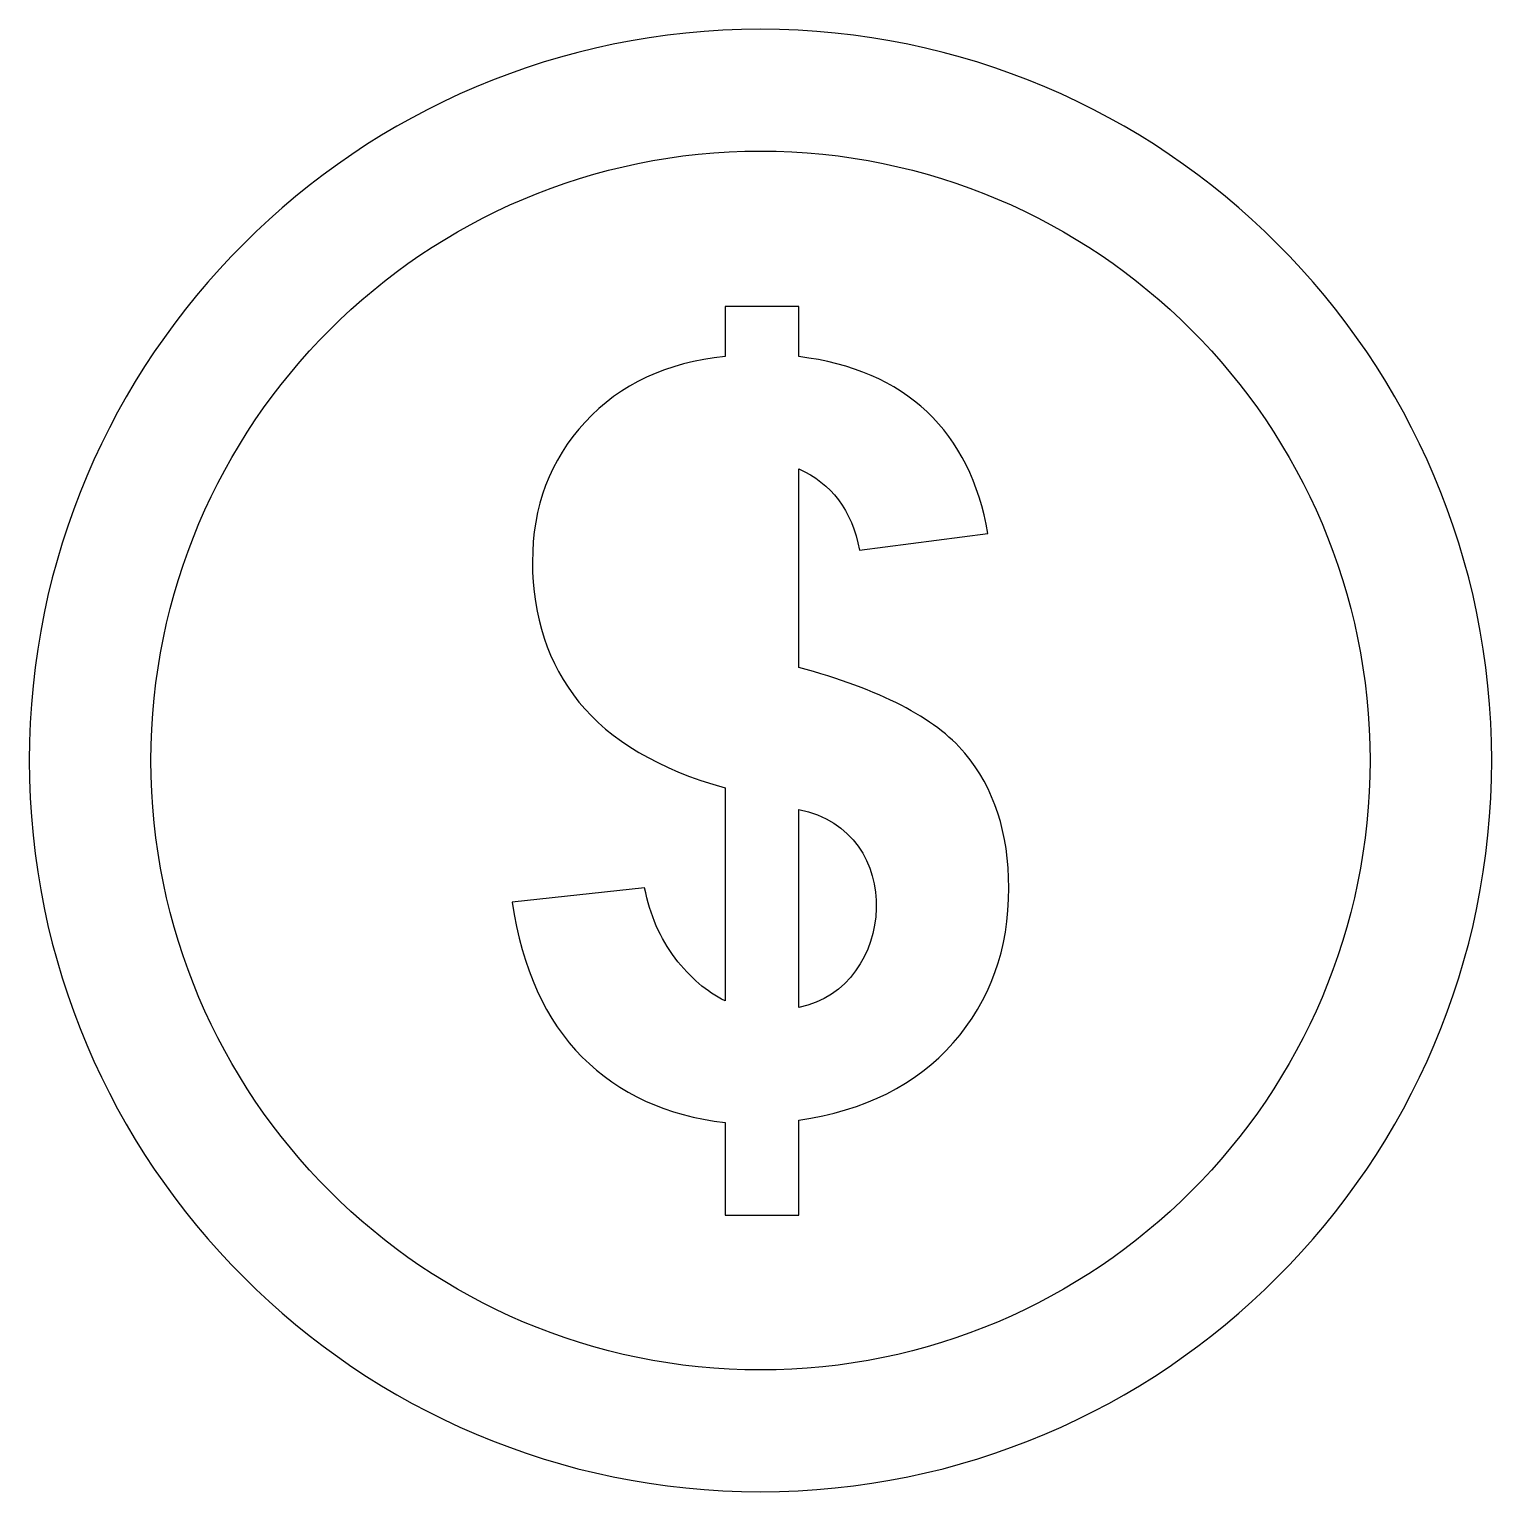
# Model space of a CAD drawing. Header units: millimetres. Extents: x 55 to 156, y 6 to 19.
# Drawn here: x 54.64 to 68.24, y 5.58 to 19.19 of the extents above.
import ezdxf

# ---------------------------------------------------------------- set-up
doc = ezdxf.new("R2010")
doc.units = ezdxf.units.MM
doc.layers.get('0').update_dxf_attribs({"linetype": 'CONTINUOUS'})

msp = doc.modelspace()

# ---------------------------------------------------------------- linework, layer by layer
for p, q in [((61.796, 16.609), (61.11, 16.609)), ((61.11, 16.609), (61.11, 16.143)), ((61.796, 16.143), (61.796, 16.609)), ((61.796, 13.251), (61.796, 15.098)), ((62.362, 14.343), (63.556, 14.498)), ((61.11, 12.129), (61.11, 10.149)), ((61.796, 10.085), (61.796, 11.929)), ((60.362, 11.199), (59.129, 11.065)), ((61.11, 9.016), (61.11, 8.155)), ((61.796, 8.155), (61.796, 9.038)), ((61.11, 8.155), (61.796, 8.155))]:
    msp.add_line(p, q)
msp.add_lwpolyline([(61.11, 15.115)], close=True)
for points in [[(61.44, 19.189), (57.688, 19.189), (54.635, 16.137), (54.635, 12.385)], [(68.245, 12.385), (68.245, 16.137), (65.192, 19.189), (61.44, 19.189)], [(55.768, 12.385), (55.768, 15.512), (58.313, 18.056), (61.44, 18.056)], [(61.44, 18.056), (64.567, 18.056), (67.112, 15.512), (67.112, 12.385)], [(61.11, 16.143), (60.568, 16.09), (60.135, 15.887), (59.807, 15.534)], [(62.99, 15.629), (62.693, 15.912), (62.295, 16.081), (61.796, 16.143)], [(59.807, 15.534), (59.482, 15.184), (59.318, 14.748), (59.318, 14.232)], [(63.556, 14.498), (63.476, 14.97), (63.284, 15.348), (62.99, 15.629)], [(61.796, 15.098), (62.101, 14.965), (62.29, 14.715), (62.362, 14.343)], [(59.318, 14.232), (59.318, 13.721), (59.462, 13.287), (59.751, 12.929)], [(63.34, 12.454), (63.065, 12.782), (62.551, 13.046), (61.796, 13.251)], [(59.751, 12.929), (60.04, 12.571), (60.493, 12.304), (61.11, 12.129)], [(63.751, 11.199), (63.751, 11.71), (63.615, 12.126), (63.34, 12.454)], [(54.635, 12.385), (54.635, 8.632), (57.688, 5.58), (61.44, 5.58)], [(61.44, 6.713), (58.313, 6.713), (55.768, 9.257), (55.768, 12.385)], [(61.44, 5.58), (65.192, 5.58), (68.245, 8.632), (68.245, 12.385)], [(67.112, 12.385), (67.112, 9.257), (64.567, 6.713), (61.44, 6.713)], [(61.796, 11.929), (62.801, 11.735), (62.715, 10.277), (61.796, 10.085)], [(60.646, 10.546), (60.507, 10.729), (60.412, 10.946), (60.362, 11.199)], [(63.234, 9.757), (63.579, 10.149), (63.751, 10.629), (63.751, 11.199)], [(59.129, 11.065), (59.224, 10.446), (59.44, 9.965), (59.782, 9.624)], [(61.11, 10.149), (60.94, 10.229), (60.785, 10.363), (60.646, 10.546)], [(61.796, 9.038), (62.409, 9.127), (62.89, 9.366), (63.234, 9.757)], [(59.782, 9.624), (60.124, 9.282), (60.565, 9.079), (61.11, 9.016)]]:
    msp.add_open_spline(points, degree=3)

doc.saveas('drawing.dxf')
